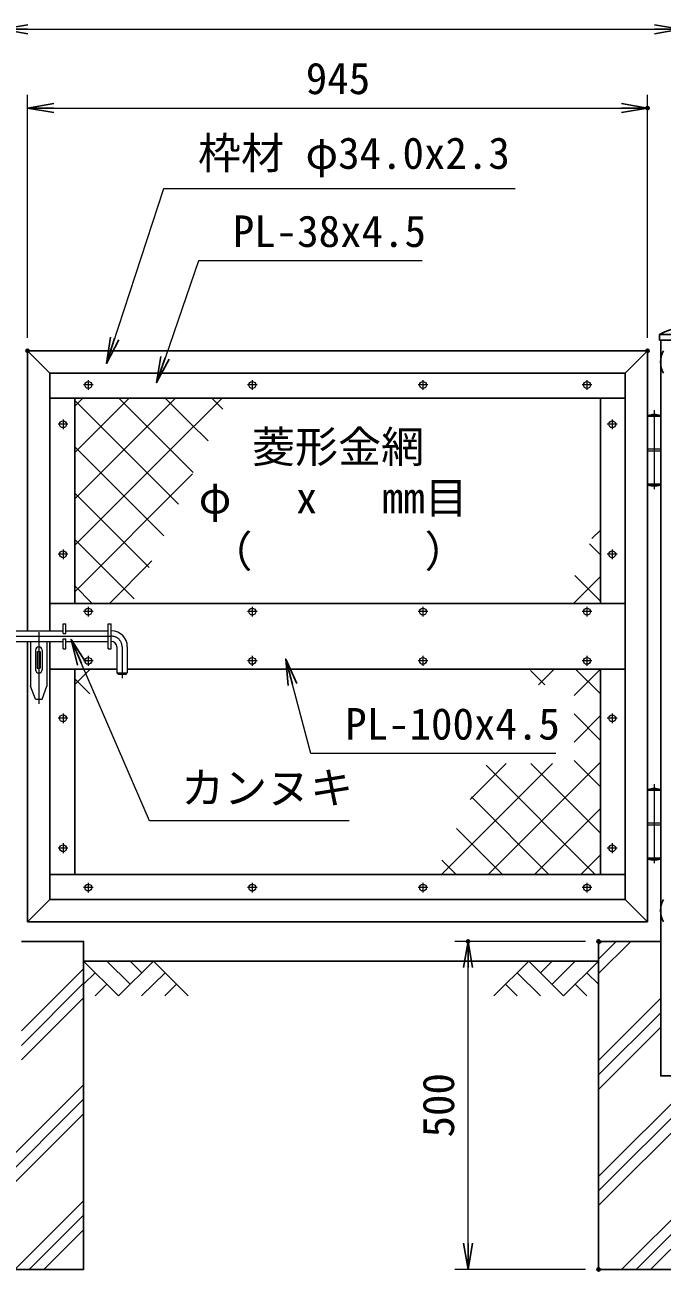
# Model space of a CAD drawing. Units: millimetres, scale not verified. Extents: x -4200 to 4200, y -2970 to 2970.
# Drawn here: x -2583 to -1612, y -1041 to 858 of the extents above; entities that cross this region are included whole.
import ezdxf
from ezdxf.enums import TextEntityAlignment as Align

# ---------------------------------------------------------------- set-up
doc = ezdxf.new("R2010")
doc.units = ezdxf.units.MM
doc.header["$LTSCALE"] = 10
doc.header["$PDMODE"] = 32
doc.header["$PDSIZE"] = 5
doc.linetypes.add('USER1', pattern=[50.8, 31.75, -6.35, 6.35, -6.35])
for name, color, linetype, lineweight in [('0-0_D-STR1', 1, 'Continuous', 25), ('0-1_D-DCR-HCH', 7, 'Continuous', 13), ('0-2_D-STR3', 3, 'Continuous', 13), ('0-3_D-BMK', 2, 'USER1', 13), ('0-4_D-STR4', 7, 'Continuous', 25), ('0-5_D-BGD', 7, 'Continuous', 25), ('0-6_D-STR-TXT', 7, 'Continuous', 13), ('0-7_D-STR-DIM', 7, 'Continuous', 13), ('0-B_D-STR2', 7, 'Continuous', 13)]:
    doc.layers.add(name, color=color, linetype=linetype, lineweight=lineweight)
doc.layers.add('0-8_0', color=7, linetype='Continuous')
doc.layers.add('0-9_Defpoints', color=8, linetype='Continuous')
doc.styles.add('ＭＳ ゴシック', font='')
doc.styles.get('ＭＳ ゴシック').set_extended_font_data('MS Gothic')

# ---------------------------------------------------------------- blocks, each defined once
blk = doc.blocks.new('_Open')
at = {"layer": '0-8_0'}
blk.add_line((-10, 1.667), (0, 0), dxfattribs=at)
blk.add_lwpolyline([(-10, -1.667), (0, 0), (-10, 0)], dxfattribs=at)

msp = doc.modelspace()

# ---------------------------------------------------------------- linework, layer by layer
at = {"layer": '0-0_D-STR1'}
for p, q in [((-1616.15, 385.42), (-1616.15, 377.37)), ((-1552.28, 386.37), (-1615.81, 386.37)), ((-2579.3, 361.37), (-2579.3, -65.63)), ((-1634.3, 361.37), (-2579.3, 361.37)), ((-2579.3, 361.37), (-2545.3, 327.37)), ((-1634.3, 361.37), (-1668.3, 327.37)), ((-1634.3, -508.63), (-1634.3, 361.37)), ((-1551.95, 377.37), (-1616.15, 377.37)), ((-2545.3, 327.37), (-2545.3, -65.63)), ((-1668.3, 327.37), (-2545.3, 327.37)), ((-1668.3, -474.63), (-1668.3, 327.37)), ((-1668.3, 289.37), (-2545.3, 289.37)), ((-2507.3, 289.37), (-2507.3, -23.63)), ((-1706.3, -23.63), (-1706.3, 289.37)), ((-2545.3, -23.63), (-1668.3, -23.63)), ((-2579.3, -81.63), (-2579.3, -508.63)), ((-2545.3, -81.63), (-2545.3, -474.63)), ((-2545.3, -123.63), (-2443.3, -123.63)), ((-2507.3, -123.63), (-2507.3, -436.63)), ((-2427.3, -123.63), (-1668.3, -123.63)), ((-1706.3, -436.63), (-1706.3, -123.63)), ((-2545.3, -436.63), (-1668.3, -436.63)), ((-2545.3, -474.63), (-2579.3, -508.63)), ((-2545.3, -474.63), (-1668.3, -474.63)), ((-1668.3, -474.63), (-1634.3, -508.63)), ((-2579.3, -508.63), (-1634.3, -508.63))]:
    msp.add_line(p, q, dxfattribs=at)
msp.add_lwpolyline([(-1614.3, 377.37), (-1614.3, -743.63), (-1553.8, -743.63), (-1553.8, -508.63)], dxfattribs=at)
for centre, radius, start, end in [((-1614.65, 385.42), 1.5, 120.85073, 180), ((-1584.05, 334.2), 61.17, 59.14927, 120.85073), ((-1578.82, 344.37), 35.72, 151.52136, 208.47864), ((-1578.82, -491.63), 35.72, 151.52136, 208.47864)]:
    msp.add_arc(centre, radius, start, end, dxfattribs=at)
at = {"layer": '0-1_D-DCR-HCH'}
for p, q in [((-1709.05, -587.62), (-1660.06, -538.63)), ((-1709.05, -565.52), (-1682.16, -538.63)), ((-1709.05, -543.42), (-1704.26, -538.63)), ((-2440.83, -621.84), (-2494.05, -568.63)), ((-2423.1, -604.11), (-2458.57, -568.63)), ((-2387.62, -568.63), (-2440.83, -621.84)), ((-2405.36, -586.37), (-2423.1, -568.63)), ((-2387.62, -568.63), (-2334.41, -621.84)), ((-1815.47, -568.63), (-1868.68, -621.84)), ((-1815.47, -568.63), (-1762.26, -621.84)), ((-1797.73, -586.37), (-1780, -568.63)), ((-1780, -604.11), (-1744.52, -568.63)), ((-1762.26, -621.84), (-1709.05, -568.63)), ((-2588.8, -675.04), (-2494.05, -580.29)), ((-2476.31, -586.37), (-2494.05, -604.03)), ((-2369.88, -586.37), (-2405.52, -621.84)), ((-1833.21, -586.37), (-1797.57, -621.84)), ((-1726.78, -586.37), (-1709.05, -604.03)), ((-2588.8, -697.14), (-2494.05, -602.39)), ((-2458.57, -604.11), (-2476.39, -621.84)), ((-2352.15, -604.11), (-2369.97, -621.84)), ((-1850.94, -604.11), (-1833.13, -621.84)), ((-1744.52, -604.11), (-1726.7, -621.84)), ((-2588.8, -719.23), (-2494.05, -624.48)), ((-1709.05, -720.2), (-1614.3, -625.45)), ((-1709.05, -742.3), (-1614.3, -647.55)), ((-1709.05, -919.07), (-1459.05, -669.07)), ((-1709.05, -764.39), (-1614.3, -669.64)), ((-1709.05, -941.17), (-1459.05, -691.17)), ((-2744.05, -1007.07), (-2494.05, -757.07)), ((-1709.05, -896.98), (-1555.7, -743.63)), ((-2744.05, -1029.16), (-2494.05, -779.16)), ((-2731.42, -1038.63), (-2494.05, -801.26)), ((-1673.93, -1038.63), (-1459.05, -823.75)), ((-1651.83, -1038.63), (-1459.05, -845.85)), ((-1629.73, -1038.63), (-1459.05, -867.95)), ((-2598.84, -1038.63), (-2494.05, -933.84)), ((-2576.74, -1038.63), (-2494.05, -955.94)), ((-2554.64, -1038.63), (-2494.05, -978.04))]:
    msp.add_line(p, q, dxfattribs=at)
at = {"layer": '0-2_D-STR3'}
for p, q in [((-1614.3, 261.37), (-1634.3, 261.37)), ((-1634.3, 261.37), (-1634.3, 158.37)), ((-1633.8, 262.87), (-1633.8, 261.37)), ((-1633.8, 262.87), (-1614.8, 262.87)), ((-1614.8, 262.87), (-1614.8, 261.37)), ((-1614.3, 261.37), (-1614.3, 158.37)), ((-1614.3, 211.37), (-1634.3, 211.37)), ((-1614.3, 208.37), (-1634.3, 208.37)), ((-1614.3, 158.37), (-1634.3, 158.37)), ((-1633.8, 158.37), (-1633.8, 156.87)), ((-1614.8, 156.87), (-1633.8, 156.87)), ((-1614.8, 158.37), (-1614.8, 156.87)), ((-2525.3, -69.63), (-2525.3, -54.63)), ((-2525.3, -54.63), (-2520.8, -54.63)), ((-2520.8, -69.63), (-2520.8, -54.63)), ((-2456.3, -92.63), (-2456.3, -54.63)), ((-2456.3, -54.63), (-2451.8, -54.63)), ((-2451.8, -92.63), (-2451.8, -54.63)), ((-2600.8, -65.63), (-2525.3, -65.63)), ((-2525.3, -69.63), (-2520.8, -69.63)), ((-2520.8, -65.63), (-2456.3, -65.63)), ((-2451.8, -65.63), (-2451.3, -65.63)), ((-2600.8, -81.63), (-2525.3, -81.63)), ((-2574.8, -81.63), (-2574.8, -149.63)), ((-2567.3, -94.63), (-2567.3, -124.63)), ((-2557.3, -94.63), (-2557.3, -124.63)), ((-2549.8, -81.63), (-2549.8, -149.63)), ((-2525.3, -92.63), (-2525.3, -77.63)), ((-2525.3, -77.63), (-2520.8, -77.63)), ((-2525.3, -92.63), (-2520.8, -92.63)), ((-2520.8, -92.63), (-2520.8, -77.63)), ((-2520.8, -81.63), (-2456.3, -81.63)), ((-2456.3, -92.63), (-2451.8, -92.63)), ((-2451.8, -81.63), (-2451.3, -81.63)), ((-2443.3, -89.63), (-2443.3, -129.63)), ((-2427.3, -89.63), (-2427.3, -129.63)), ((-2564.55, -97.13), (-2564.55, -122.13)), ((-2564.55, -97.13), (-2560.05, -97.13)), ((-2560.05, -97.13), (-2560.05, -122.13)), ((-2564.55, -122.13), (-2560.05, -122.13)), ((-2443.3, -129.63), (-2441.3, -131.63)), ((-2443.3, -129.63), (-2427.3, -129.63)), ((-2441.3, -131.63), (-2429.3, -131.63)), ((-2429.3, -131.63), (-2427.3, -129.63)), ((-2567.3, -169.63), (-2574.8, -149.63)), ((-2557.3, -169.63), (-2549.8, -149.63)), ((-2567.3, -169.63), (-2557.3, -169.63)), ((-1614.3, -308.63), (-1634.3, -308.63)), ((-1634.3, -308.63), (-1634.3, -411.63)), ((-1633.8, -307.13), (-1633.8, -308.63)), ((-1633.8, -307.13), (-1614.8, -307.13)), ((-1614.8, -307.13), (-1614.8, -308.63)), ((-1614.3, -308.63), (-1614.3, -411.63)), ((-1614.3, -358.63), (-1634.3, -358.63)), ((-1614.3, -361.63), (-1634.3, -361.63)), ((-1614.3, -411.63), (-1634.3, -411.63)), ((-1633.8, -411.63), (-1633.8, -413.13)), ((-1614.8, -413.13), (-1633.8, -413.13)), ((-1614.8, -411.63), (-1614.8, -413.13))]:
    msp.add_line(p, q, dxfattribs=at)
for centre in [(-2486.8, 309.37), (-2236.8, 309.37), (-1976.8, 309.37), (-1726.8, 309.37), (-2525.3, 249.37), (-1688.3, 249.37), (-2525.3, 51.37), (-1688.3, 51.37), (-2486.8, -36.13), (-2236.8, -36.13), (-1976.8, -36.13), (-1726.8, -36.13), (-2486.8, -111.13), (-2236.8, -111.13), (-1976.8, -111.13), (-1726.8, -111.13), (-2525.3, -198.63), (-1688.3, -198.63), (-2525.3, -396.63), (-1688.3, -396.63), (-2486.8, -456.63), (-2236.8, -456.63), (-1976.8, -456.63), (-1726.8, -456.63)]:
    msp.add_circle(centre, 5.25, dxfattribs=at)
for centre, radius, start, end in [((-1624.3, 233.53), 30.83, 72.05475, 107.94525), ((-1624.3, 186.2), 30.83, 252.05475, 287.94525), ((-2451.3, -89.63), 24, 0, 90), ((-2562.3, -94.63), 5, 0, 180), ((-2451.3, -89.63), 8, 0, 90), ((-2562.3, -124.63), 5, 180, 0), ((-1624.3, -336.47), 30.83, 72.05475, 107.94525), ((-1624.3, -383.8), 30.83, 252.05475, 287.94525)]:
    msp.add_arc(centre, radius, start, end, dxfattribs=at)
at = {"layer": '0-3_D-BMK'}
for p, q in [((-2479.36, 309.37), (-2494.24, 309.37)), ((-2486.8, 316.81), (-2486.8, 301.93)), ((-2229.36, 309.37), (-2244.24, 309.37)), ((-2236.8, 316.81), (-2236.8, 301.93)), ((-1969.36, 309.37), (-1984.24, 309.37)), ((-1976.8, 316.81), (-1976.8, 301.93)), ((-1719.36, 309.37), (-1734.24, 309.37)), ((-1726.8, 316.81), (-1726.8, 301.93)), ((-1624.3, 271.07), (-1624.3, 150.64)), ((-2517.86, 249.37), (-2532.74, 249.37)), ((-2525.3, 256.81), (-2525.3, 241.93)), ((-1680.86, 249.37), (-1695.74, 249.37)), ((-1688.3, 256.81), (-1688.3, 241.93)), ((-2525.3, 58.81), (-2525.3, 43.93)), ((-1688.3, 58.81), (-1688.3, 43.93)), ((-2517.86, 51.37), (-2532.74, 51.37)), ((-1680.86, 51.37), (-1695.74, 51.37)), ((-2479.36, -36.13), (-2494.24, -36.13)), ((-2486.8, -28.69), (-2486.8, -43.57)), ((-2229.36, -36.13), (-2244.24, -36.13)), ((-2236.8, -28.69), (-2236.8, -43.57)), ((-1969.36, -36.13), (-1984.24, -36.13)), ((-1976.8, -28.69), (-1976.8, -43.57)), ((-1719.36, -36.13), (-1734.24, -36.13)), ((-1726.8, -28.69), (-1726.8, -43.57)), ((-2679.16, -73.63), (-2451.3, -73.63)), ((-2562.3, -67.63), (-2562.3, -176.64)), ((-2435.3, -89.63), (-2435.3, -137.45)), ((-2479.36, -111.13), (-2494.24, -111.13)), ((-2486.8, -103.69), (-2486.8, -118.57)), ((-2229.36, -111.13), (-2244.24, -111.13)), ((-2236.8, -103.69), (-2236.8, -118.57)), ((-1969.36, -111.13), (-1984.24, -111.13)), ((-1976.8, -103.69), (-1976.8, -118.57)), ((-1719.36, -111.13), (-1734.24, -111.13)), ((-1726.8, -103.69), (-1726.8, -118.57)), ((-2517.86, -198.63), (-2532.74, -198.63)), ((-2525.3, -191.19), (-2525.3, -206.07)), ((-1680.86, -198.63), (-1695.74, -198.63)), ((-1688.3, -191.19), (-1688.3, -206.07)), ((-1624.3, -298.93), (-1624.3, -419.36)), ((-2517.86, -396.63), (-2532.74, -396.63)), ((-2525.3, -389.19), (-2525.3, -404.07)), ((-1680.86, -396.63), (-1695.74, -396.63)), ((-1688.3, -389.19), (-1688.3, -404.07)), ((-2486.8, -449.19), (-2486.8, -464.07)), ((-2236.8, -449.19), (-2236.8, -464.07)), ((-1976.8, -449.19), (-1976.8, -464.07)), ((-1726.8, -449.19), (-1726.8, -464.07)), ((-2479.36, -456.63), (-2494.24, -456.63)), ((-2229.36, -456.63), (-2244.24, -456.63)), ((-1969.36, -456.63), (-1984.24, -456.63)), ((-1719.36, -456.63), (-1734.24, -456.63))]:
    msp.add_line(p, q, dxfattribs=at)
msp.add_arc((-2451.3, -89.63), 16, 0, 90, dxfattribs=at)
at = {"layer": '0-4_D-STR4'}
msp.add_line((-1614.3, -538.63), (-1709.05, -538.63), dxfattribs=at)
for points in [[(-2588.8, -538.63), (-2494.05, -538.63), (-2494.05, -1038.63), (-2744.05, -1038.63), (-2744.05, -538.63)], [(-1709.05, -538.63), (-1709.05, -1038.63), (-1459.05, -1038.63), (-1459.05, -538.63)]]:
    msp.add_lwpolyline(points, dxfattribs=at)
at = {"layer": '0-5_D-BGD'}
msp.add_line((-1709.05, -568.63), (-2494.05, -568.63), dxfattribs=at)
at = {"layer": '0-6_D-STR-TXT'}
for points in [[(-1836.14, 608.1), (-2372.09, 608.1), (-2458.56, 344.15)], [(-1978.01, 498.46), (-2319.04, 498.46), (-2382.05, 314.8)], [(-2089.33, -355.07), (-2393.3, -355.07), (-2512.24, -80.24)], [(-1774.21, -252.34), (-2147.72, -252.34), (-2185.32, -110.48)]]:
    msp.add_lwpolyline(points, dxfattribs=at)
at = {"layer": '0-7_D-STR-DIM'}
for p, q in [((-2579.05, 851.37), (-1624.05, 851.37)), ((-2579.3, 381.37), (-2579.3, 751.37)), ((-1634.3, 381.37), (-1634.3, 751.37)), ((-2539.3, 731.37), (-1674.3, 731.37)), ((-1729.05, -538.63), (-1928.06, -538.63)), ((-1908.06, -998.63), (-1908.06, -578.63)), ((-1729.05, -1038.63), (-1928.06, -1038.63))]:
    msp.add_line(p, q, dxfattribs=at)
at = {"layer": '0-9_Defpoints'}
for p in [(-1634.3, 731.37), (-2579.3, 361.37), (-1634.3, 361.37), (-1908.06, -538.63), (-1709.05, -538.63), (-1709.05, -1038.63)]:
    msp.add_point(p, dxfattribs=at)
at = {"layer": '0-B_D-STR2'}
for p, q in [((-2507.3, 277.13), (-2495.06, 289.37)), ((-2507.3, 206.42), (-2424.34, 289.37)), ((-2507.3, 135.71), (-2353.63, 289.37)), ((-2349.3, 127.83), (-2507.3, 285.83)), ((-2331.8, 181.04), (-2440.12, 289.37)), ((-2331.8, 251.75), (-2369.41, 289.37)), ((-2281.84, 272.5), (-2298.7, 289.37)), ((-2304.32, 224.28), (-2331.8, 251.75)), ((-2371.79, 79.61), (-2507.3, 215.12)), ((-2326.81, 176.06), (-2331.8, 181.04)), ((-2394.27, 31.39), (-2507.3, 144.41)), ((-1719.27, 75.2), (-1706.3, 88.18)), ((-2416.76, -16.84), (-2507.3, 73.7)), ((-1706.3, 50.52), (-1723, 67.22)), ((-2454.5, -23.63), (-2389.72, 41.15)), ((-2480.67, -23.63), (-2507.3, 2.99)), ((-1747.4, -23.63), (-1706.3, 17.47)), ((-1706.3, -20.19), (-1745.48, 18.99)), ((-2507.3, -147.14), (-2483.79, -123.63)), ((-1791.06, -147.57), (-1812.94, -125.68)), ((-1800.62, -147.57), (-1776.68, -123.63)), ((-1746.49, -164.15), (-1706.3, -123.95)), ((-1706.3, -161.62), (-1744.28, -123.63)), ((-2484.22, -161.51), (-2507.3, -138.43)), ((-1706.3, -232.33), (-1746.49, -192.13)), ((-1746.49, -234.86), (-1706.3, -194.67)), ((-2506.71, -209.73), (-2507.3, -209.14)), ((-1877.55, -436.63), (-1706.3, -265.38)), ((-1706.3, -303.04), (-1746.49, -262.84)), ((-1948.26, -436.63), (-1779.2, -267.57)), ((-1904.62, -322.28), (-1849.91, -267.57)), ((-1714.12, -436.63), (-1880.41, -270.35)), ((-1706.3, -373.75), (-1812.48, -267.57)), ((-1784.83, -436.63), (-1902.89, -318.57)), ((-1806.84, -436.63), (-1706.3, -336.09)), ((-1855.54, -436.63), (-1925.38, -366.8)), ((-1926.25, -436.63), (-1947.87, -415.02)), ((-1736.13, -436.63), (-1706.3, -406.8))]:
    msp.add_line(p, q, dxfattribs=at)
for points in [[(-2507.3, 64.99), (-2331.8, 240.49), (-2318.06, 254.23), (-2282.92, 289.37)], [(-2507.3, -5.72), (-2331.8, 169.78), (-2327.94, 173.64)]]:
    msp.add_lwpolyline(points, dxfattribs=at)

# ---------------------------------------------------------------- block references
at = {"layer": '0-6_D-STR-TXT', "xscale": 4, "yscale": 4}
for p, rotation in [((-2459.19, 342.25), 251.85931), ((-2382.7, 312.91), 251.06303), ((-2513.04, -78.4), 113.40164), ((-2185.84, -108.55), 104.84646)]:
    msp.add_blockref('_Open', p, dxfattribs=dict(at, rotation=rotation))
at = {"layer": '0-7_D-STR-DIM', "xscale": 4, "yscale": 4}
for p, rotation in [((-2619.05, 851.37), 180), ((-2579.3, 731.37), 180), ((-1908.06, -538.63), 90), ((-1908.06, -1038.63), 270)]:
    msp.add_blockref('_Open', p, dxfattribs=dict(at, rotation=rotation))
for p in [(-1584.05, 851.37), (-1634.3, 731.37)]:
    msp.add_blockref('_Open', p, dxfattribs=at)

# ---------------------------------------------------------------- texts
at = {"layer": '0-6_D-STR-TXT', "style": 'ＭＳ ゴシック'}
for s, p in [('枠材 φ34.0x2.3', (-2319.64, 624.24)), ('PL-38x4.5', (-2266.59, 505.21)), ('菱形金網', (-2237.25, 176.62)), ('φ\u3000 x\u3000 mm目', (-2318.46, 99.04)), ('（\u3000\u3000\u3000\u3000）', (-2302.22, 17.39)), ('PL-100x4.5', (-2095.27, -245.59)), ('カンヌキ', (-2345.42, -342.99))]:
    msp.add_text(s, height=48.09, dxfattribs=at).set_placement(p, align=Align.BOTTOM_LEFT)
at = {"layer": '0-7_D-STR-DIM', "style": 'ＭＳ ゴシック'}
msp.add_text('945', height=48.09, dxfattribs=at).set_placement((-2155.27, 738.12), align=Align.BOTTOM_LEFT)
msp.add_text('500', height=48.09, rotation=90, dxfattribs=at).set_placement((-1914.81, -837.51), align=Align.BOTTOM_LEFT)

doc.saveas('drawing.dxf')
